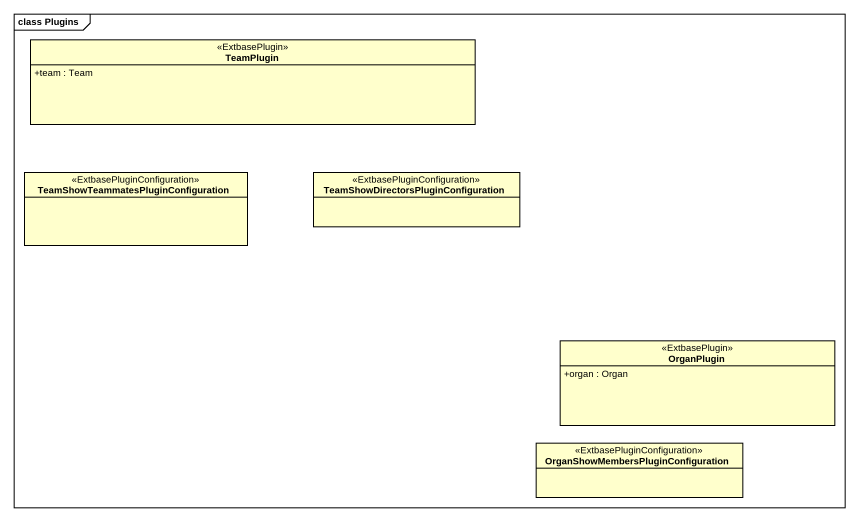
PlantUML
@startuml
mainframe class Plugins
hide circle
hide empty members
skinparam classAttributeIconSize 0
interface TeamPlugin <<ExtbasePlugin>> {
  +team : Team
}
interface "TeamShowTeammatesPluginConfiguration" as TeamShowTeammatesPluginConfi <<ExtbasePluginConfiguration>>
interface "TeamShowDirectorsPluginConfiguration" as TeamShowDirectorsPluginConfi <<ExtbasePluginConfiguration>>
interface OrganPlugin <<ExtbasePlugin>> {
  +organ : Organ
}
interface "OrganShowMembersPluginConfiguration" as OrganShowMembersPluginConfig <<ExtbasePluginConfiguration>>
@enduml
